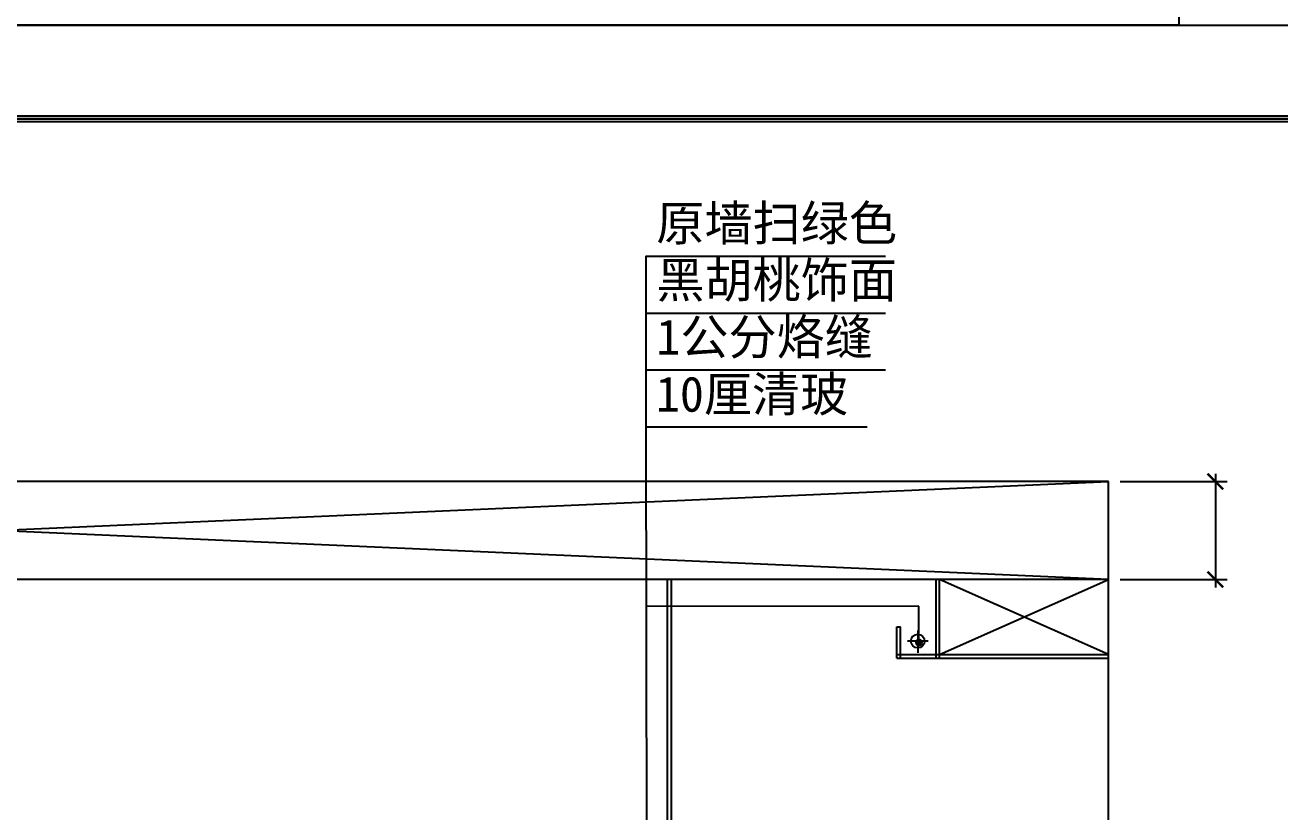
# Model space of a CAD drawing. Header units: millimetres. Extents: x 71641 to 191108, y -23091 to 29972.
# Drawn here: x 88609 to 91810, y -3145 to -1139 of the extents above; entities that cross this region are included whole.
import ezdxf

# ---------------------------------------------------------------- set-up
doc = ezdxf.new("R2010")
doc.units = ezdxf.units.MM
doc.layers.add('00', color=1, linetype='Continuous')
doc.styles.add('30', font='SimSun.ttf', dxfattribs={"height": 75})
doc.styles.add('60', font='SimSun.ttf', dxfattribs={"height": 180})
doc.dimstyles.new('30', dxfattribs={"dimscale": 0, "dimtxt": 90, "dimasz": 20, "dimexe": 20, "dimexo": 20, "dimgap": 10, "dimtad": 1, "dimdec": 0, "dimzin": 0, "dimdsep": 46, "dimtxsty": '30', "dimblk": 'ARCHTICK', "dimcen": 20, "dimdle": 10, "dimclrd": 8, "dimclre": 8, "dimclrt": 2, "dimadec": 0, "dimazin": 0, "dimtfac": 1, "dimtdec": 0, "dimtmove": 2, "dimatfit": 3, "dimldrblk": 'DOT', "dimfxl": 0, "dimtolj": 2, "dimtzin": 0, "dimlwd": -1, "dimarcsym": 0})
doc.dimstyles.new('60', dxfattribs={"dimscale": 0, "dimtxt": 180, "dimasz": 40, "dimexe": 30, "dimexo": 30, "dimgap": 40, "dimtad": 1, "dimdec": 0, "dimdsep": 46, "dimtxsty": '60', "dimblk": 'ARCHTICK', "dimcen": 40, "dimdle": 20, "dimclrd": 8, "dimclre": 8, "dimclrt": 2, "dimadec": 0, "dimazin": 0, "dimtfac": 1, "dimtdec": 0, "dimtmove": 2, "dimatfit": 3, "dimldrblk": 'DOT', "dimfxl": 0, "dimarcsym": 0})

# ---------------------------------------------------------------- blocks, each defined once
blk = doc.blocks.new('_ARCHTICK')
at = {"color": 0, "linetype": 'ByBlock', "const_width": 0.15}
blk.add_lwpolyline([(-0.5, -0.5), (0.5, 0.5)], dxfattribs=at)
blk = doc.blocks.new('DOT')
at = {"color": 0, "linetype": 'ByBlock'}
blk.add_line((-0.5, 0), (-1, 0), dxfattribs=at)
at = {"color": 0, "linetype": 'ByBlock', "const_width": 0.5}
blk.add_lwpolyline([(-0.25, 0, 1), (0.25, 0, 1)], format="xyb", close=True, dxfattribs=at)
blk = doc.blocks.new('*D655')
at = {"color": 8, "lineweight": -2}
for p, q in [((91402.7, -2302.8), (91675.1, -2302.8)), ((91645.1, -2282.8), (91645.1, -2572.8)), ((91402.7, -2552.8), (91675.1, -2552.8))]:
    blk.add_line(p, q, dxfattribs=at)
at = {"layer": 'Defpoints', "color": 0}
for p in [(91372.7, -2302.8), (91372.7, -2552.8), (91645.1, -2552.8)]:
    blk.add_point(p, dxfattribs=at)
at = {"color": 8, "lineweight": -2, "xscale": 40, "yscale": 40, "zscale": 40}
for p, rotation in [((91645.1, -2302.8), 90), ((91645.1, -2552.8), 270)]:
    blk.add_blockref('_ARCHTICK', p, dxfattribs=dict(at, rotation=rotation))
at = {"color": 2, "insert": (92005.1, -2427.8), "char_height": 180, "attachment_point": 5, "rotation": 90, "style": '60'}
blk.add_mtext('250', dxfattribs=at)
blk = doc.blocks.new('_Dot')
at = {"color": 0, "linetype": 'ByBlock', "lineweight": -2}
blk.add_line((-0.5, 0), (-1, 0), dxfattribs=at)
at = {"color": 0, "linetype": 'ByBlock', "const_width": 0.5}
blk.add_lwpolyline([(-0.25, 0, 1), (0.25, 0, 1)], format="xyb", close=True, dxfattribs=at)

msp = doc.modelspace()

# ---------------------------------------------------------------- linework, layer by layer
at = {"color": 3, "lineweight": -2}
msp.add_line((95301.8, -1371.3), (83820.3, -1371.3), dxfattribs=at)
for p, q in [((91372.7, -2302.8), (85542.7, -2302.8)), ((91372.7, -5102.8), (91372.7, -2302.8))]:
    msp.add_line(p, q)
at = {"color": 8}
for p, q in [((85692.7, -2552.8), (91372.7, -2302.8)), ((91372.7, -2552.8), (85692.7, -2302.8)), ((90941.7, -2743.8), (91372.7, -2552.8)), ((91372.7, -2743.8), (90941.7, -2552.8))]:
    msp.add_line(p, q, dxfattribs=at)
at = {"color": 3}
for p, q in [((91372.7, -2552.8), (85692.7, -2552.8)), ((90932.7, -2752.8), (90932.7, -2552.8)), ((90832.7, -2672.8), (90841.7, -2672.8)), ((90832.7, -2752.8), (90832.7, -2672.8)), ((90832.7, -2752.8), (91372.7, -2752.8))]:
    msp.add_line(p, q, dxfattribs=at)
at = {"color": 246}
for p, q in [((90248.1, -3362.8), (90248.1, -2552.8)), ((90258.1, -3362.8), (90258.1, -2552.8))]:
    msp.add_line(p, q, dxfattribs=at)
at = {"color": 11}
for p, q in [((90941.7, -2752.8), (90941.7, -2552.8)), ((90841.7, -2752.8), (90841.7, -2672.8)), ((90832.7, -2743.8), (91372.7, -2743.8))]:
    msp.add_line(p, q, dxfattribs=at)
at = {"color": 4}
for p, q in [((90886.1, -2682.8), (90886.1, -2739.1)), ((90859.9, -2708.8), (90912.8, -2708.8))]:
    msp.add_line(p, q, dxfattribs=at)
at = {"color": 3, "lineweight": -2}
for points in [[(83820.3, -1371.3), (95301.8, -1371.3), (95301.8, -9390.9), (83820.3, -9390.9)], [(83826.8, -1377.8), (95295.3, -1377.8), (95295.3, -9384.4), (83826.8, -9384.4)], [(83833.3, -1384.3), (95288.8, -1384.3), (95288.8, -9377.9), (83833.3, -9377.9)]]:
    msp.add_lwpolyline(points, close=True, dxfattribs=at)
at = {"color": 8}
for points in [[(90193.4, -1872.9), (90193.4, -1727.6), (90804, -1727.6)], [(90193.4, -2018.1), (90193.4, -1872.9), (90804, -1872.9)], [(90193.4, -2163.4), (90193.4, -2018.1), (90804, -2018.1)]]:
    msp.add_lwpolyline(points, dxfattribs=at)
at = {"color": 4}
msp.add_circle((90886.1, -2709.4), 17.5, dxfattribs=at)
at = {"layer": '00', "color": 8, "lineweight": -2}
for points in [[(71641.1, 13002.6), (91552.2, 13002.6), (91552.2, -1138.7), (71641.1, -1138.7)], [(83587.7, -1138.7), (95534.4, -1138.7), (95534.4, -9623.5), (83587.7, -9623.5)]]:
    msp.add_lwpolyline(points, close=True, dxfattribs=at)

# ---------------------------------------------------------------- texts
at = {"color": 2, "char_height": 90, "attachment_point": 1, "style": '30'}
for s, insert in [('原墙扫绿色', (90219.4, -1598.6)), ('黑胡桃饰面', (90219.4, -1743.9)), ('1公分烙缝', (90219.4, -1889.1)), ('10厘清玻', (90218.2, -2034.6))]:
    msp.add_mtext(s, dxfattribs=dict(at, insert=insert))

# ---------------------------------------------------------------- dimensions: what is measured, and where the dimension line sits
at = {"color": 0}
dim = msp.add_aligned_dim(p1=(91372.7, -2302.8), p2=(91372.7, -2552.8), distance=272.4, dimstyle='60', override={"dimscale": 1}, dxfattribs=at)
dim.commit()
dim.dimension.update_dxf_attribs({"geometry": '*D655', "text_midpoint": (92005.1, -2427.8)})

# ---------------------------------------------------------------- leaders
at = {"color": 3}
for points in [[(90197.9, -4794.8), (90193.4, -2163.4), (90757.3, -2163.4)], [(90889.2, -2713.2), (90889.2, -2620.2), (90194.2, -2621.4)]]:
    msp.add_leader(points, dimstyle='30', override={"dimscale": 1, "dimtxt": 75, "dimtad": 0, "dimldrblk": 'DOT'}, dxfattribs=at)

doc.saveas('drawing.dxf')
